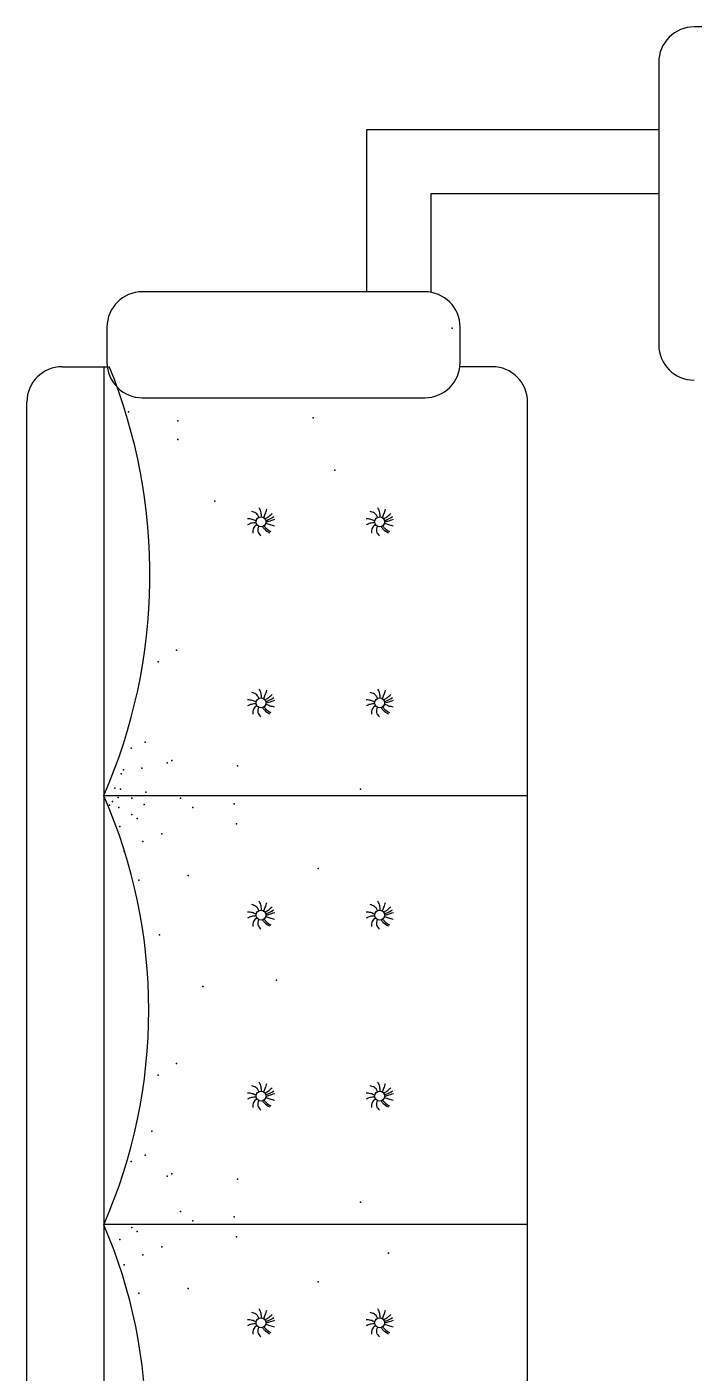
# Model space of a CAD drawing. Header units: inches. Extents: x 5.4 to 47.9, y 11.7 to 36.5.
# Drawn here: x 18.162 to 19.201, y 24.611 to 26.708 of the extents above; entities that cross this region are included whole.
import ezdxf

# ---------------------------------------------------------------- set-up
doc = ezdxf.new("R2010")
doc.units = ezdxf.units.IN
doc.header["$MEASUREMENT"] = 0
doc.layers.add('02', color=2, linetype='Continuous')
doc.layers.add('1', color=1, linetype='Continuous')

msp = doc.modelspace()

# ---------------------------------------------------------------- linework, layer by layer
at = {"layer": '02'}
for p, q in [((18.6911, 26.2951, -0.3429), (18.6911, 26.548, -0.3429)), ((18.6911, 26.548, -0.3429), (19.1457, 26.548, -0.3429)), ((18.7911, 26.2942, -0.3429), (18.7911, 26.448, -0.3429)), ((18.7911, 26.448, -0.3429), (19.1457, 26.448, -0.3429))]:
    msp.add_line(p, q, dxfattribs=at)
for centre in [(18.5262, 25.9369, -0.3429), (18.7109, 25.9369, -0.3429), (18.5262, 25.655, -0.3429), (18.7109, 25.655, -0.3429), (18.5262, 25.3246, -0.3429), (18.7109, 25.3246, -0.3429), (18.5262, 25.0427, -0.3429), (18.7109, 25.0427, -0.3429), (18.5262, 24.6898, -0.3429), (18.7109, 24.6898, -0.3429)]:
    msp.add_circle(centre, 0.00776, dxfattribs=at)
for points, knots in [([(18.5229, 25.944, -0.3429), (18.5223, 25.9454, -0.3429), (18.5206, 25.949, -0.3429), (18.516, 25.9517, -0.3429), (18.5127, 25.9528, -0.3429), (18.5117, 25.9532, -0.3429)], [0, 0, 0, 0, 4.195117, 10.720817, 13.688099, 13.688099, 13.688099, 13.688099]), ([(18.5267, 25.9447, -0.3429), (18.5268, 25.9468, -0.3429), (18.5269, 25.9517, -0.3429), (18.5247, 25.9561, -0.3429), (18.5235, 25.9585, -0.3429)], [0, 0, 0, 0, 5.895147, 13.127489, 13.127489, 13.127489, 13.127489]), ([(18.5305, 25.9434, -0.3429), (18.5313, 25.9453, -0.3429), (18.5331, 25.9496, -0.3429), (18.5345, 25.9541, -0.3429), (18.5353, 25.9567, -0.3429)], [0, 0, 0, 0, 5.674604, 12.874291, 12.874291, 12.874291, 12.874291]), ([(18.5324, 25.9415, -0.3429), (18.5341, 25.9424, -0.3429), (18.5383, 25.9447, -0.3429), (18.5416, 25.948, -0.3429), (18.5435, 25.95, -0.3429)], [0, 0, 0, 0, 5.351689, 12.796405, 12.796405, 12.796405, 12.796405]), ([(18.7077, 25.944, -0.3429), (18.707, 25.9454, -0.3429), (18.7054, 25.949, -0.3429), (18.7007, 25.9517, -0.3429), (18.6975, 25.9528, -0.3429), (18.6964, 25.9532, -0.3429)], [0, 0, 0, 0, 4.195117, 10.720817, 13.688099, 13.688099, 13.688099, 13.688099]), ([(18.7115, 25.9447, -0.3429), (18.7116, 25.9468, -0.3429), (18.7117, 25.9517, -0.3429), (18.7095, 25.9561, -0.3429), (18.7083, 25.9585, -0.3429)], [0, 0, 0, 0, 5.895147, 13.127489, 13.127489, 13.127489, 13.127489]), ([(18.7152, 25.9434, -0.3429), (18.716, 25.9453, -0.3429), (18.7179, 25.9496, -0.3429), (18.7193, 25.9541, -0.3429), (18.7201, 25.9567, -0.3429)], [0, 0, 0, 0, 5.674604, 12.874291, 12.874291, 12.874291, 12.874291]), ([(18.7172, 25.9415, -0.3429), (18.7189, 25.9424, -0.3429), (18.7231, 25.9447, -0.3429), (18.7264, 25.948, -0.3429), (18.7283, 25.95, -0.3429)], [0, 0, 0, 0, 5.351689, 12.796405, 12.796405, 12.796405, 12.796405]), ([(18.5185, 25.9383, -0.3429), (18.5165, 25.9392, -0.3429), (18.5122, 25.9412, -0.3429), (18.5075, 25.9415, -0.3429), (18.5049, 25.9416, -0.3429)], [0, 0, 0, 0, 5.930312, 12.843632, 12.843632, 12.843632, 12.843632]), ([(18.5185, 25.9355, -0.3429), (18.5161, 25.9354, -0.3429), (18.5114, 25.9351, -0.3429), (18.5071, 25.9331, -0.3429), (18.5049, 25.9321, -0.3429)], [0, 0, 0, 0, 6.497422, 12.853051, 12.853051, 12.853051, 12.853051]), ([(18.5197, 25.9326, -0.3429), (18.5176, 25.9309, -0.3429), (18.5132, 25.9276, -0.3429), (18.5135, 25.922, -0.3429), (18.5136, 25.9191, -0.3429)], [0, 0, 0, 0, 6.856105, 14.205505, 14.205505, 14.205505, 14.205505]), ([(18.5222, 25.9302, -0.3429), (18.5214, 25.9273, -0.3429), (18.5198, 25.9215, -0.3429), (18.524, 25.9172, -0.3429), (18.5261, 25.9152, -0.3429)], [0, 0, 0, 0, 7.761402, 15.149629, 15.149629, 15.149629, 15.149629]), ([(18.5285, 25.9295, -0.3429), (18.5294, 25.9282, -0.3429), (18.5323, 25.9241, -0.3429), (18.5368, 25.9217, -0.3429), (18.5398, 25.92, -0.3429)], [0, 0, 0, 0, 4.266067, 13.575664, 13.575664, 13.575664, 13.575664]), ([(18.5309, 25.9308, -0.3429), (18.5319, 25.9294, -0.3429), (18.5347, 25.9255, -0.3429), (18.5389, 25.9232, -0.3429), (18.5417, 25.9217, -0.3429)], [0, 0, 0, 0, 4.546199, 12.962709, 12.962709, 12.962709, 12.962709]), ([(18.5336, 25.939, -0.3429), (18.535, 25.9395, -0.3429), (18.5394, 25.9411, -0.3429), (18.5435, 25.9434, -0.3429), (18.5463, 25.9451, -0.3429)], [0, 0, 0, 0, 3.947036, 12.81534, 12.81534, 12.81534, 12.81534]), ([(18.5336, 25.9349, -0.3429), (18.5357, 25.9341, -0.3429), (18.54, 25.9323, -0.3429), (18.5446, 25.9312, -0.3429), (18.547, 25.9307, -0.3429)], [0, 0, 0, 0, 6.012824, 12.754506, 12.754506, 12.754506, 12.754506]), ([(18.5339, 25.9368, -0.3429), (18.5354, 25.9372, -0.3429), (18.54, 25.9384, -0.3429), (18.5445, 25.9399, -0.3429), (18.5475, 25.941, -0.3429)], [0, 0, 0, 0, 4.307472, 12.949294, 12.949294, 12.949294, 12.949294]), ([(18.7033, 25.9383, -0.3429), (18.7013, 25.9392, -0.3429), (18.697, 25.9412, -0.3429), (18.6922, 25.9415, -0.3429), (18.6897, 25.9416, -0.3429)], [0, 0, 0, 0, 5.930312, 12.843632, 12.843632, 12.843632, 12.843632]), ([(18.7033, 25.9355, -0.3429), (18.7009, 25.9354, -0.3429), (18.6961, 25.9351, -0.3429), (18.6918, 25.9331, -0.3429), (18.6897, 25.9321, -0.3429)], [0, 0, 0, 0, 6.497422, 12.853051, 12.853051, 12.853051, 12.853051]), ([(18.7045, 25.9326, -0.3429), (18.7024, 25.9309, -0.3429), (18.698, 25.9276, -0.3429), (18.6983, 25.922, -0.3429), (18.6984, 25.9191, -0.3429)], [0, 0, 0, 0, 6.856105, 14.205505, 14.205505, 14.205505, 14.205505]), ([(18.707, 25.9302, -0.3429), (18.7062, 25.9273, -0.3429), (18.7046, 25.9215, -0.3429), (18.7088, 25.9172, -0.3429), (18.7108, 25.9152, -0.3429)], [0, 0, 0, 0, 7.761402, 15.149629, 15.149629, 15.149629, 15.149629]), ([(18.7133, 25.9295, -0.3429), (18.7142, 25.9282, -0.3429), (18.7171, 25.9241, -0.3429), (18.7215, 25.9217, -0.3429), (18.7246, 25.92, -0.3429)], [0, 0, 0, 0, 4.266067, 13.575664, 13.575664, 13.575664, 13.575664]), ([(18.7157, 25.9308, -0.3429), (18.7167, 25.9294, -0.3429), (18.7195, 25.9255, -0.3429), (18.7237, 25.9232, -0.3429), (18.7264, 25.9217, -0.3429)], [0, 0, 0, 0, 4.546199, 12.962709, 12.962709, 12.962709, 12.962709]), ([(18.7184, 25.939, -0.3429), (18.7197, 25.9395, -0.3429), (18.7242, 25.9411, -0.3429), (18.7283, 25.9434, -0.3429), (18.7311, 25.9451, -0.3429)], [0, 0, 0, 0, 3.947036, 12.81534, 12.81534, 12.81534, 12.81534]), ([(18.7184, 25.9349, -0.3429), (18.7204, 25.9341, -0.3429), (18.7248, 25.9323, -0.3429), (18.7294, 25.9312, -0.3429), (18.7318, 25.9307, -0.3429)], [0, 0, 0, 0, 6.012824, 12.754506, 12.754506, 12.754506, 12.754506]), ([(18.7187, 25.9368, -0.3429), (18.7202, 25.9372, -0.3429), (18.7248, 25.9384, -0.3429), (18.7293, 25.9399, -0.3429), (18.7323, 25.941, -0.3429)], [0, 0, 0, 0, 4.307472, 12.949294, 12.949294, 12.949294, 12.949294]), ([(18.5185, 25.6564, -0.3429), (18.5165, 25.6574, -0.3429), (18.5122, 25.6593, -0.3429), (18.5075, 25.6596, -0.3429), (18.5049, 25.6597, -0.3429)], [0, 0, 0, 0, 5.930312, 12.843632, 12.843632, 12.843632, 12.843632]), ([(18.5229, 25.6621, -0.3429), (18.5223, 25.6635, -0.3429), (18.5206, 25.6672, -0.3429), (18.516, 25.6698, -0.3429), (18.5127, 25.6709, -0.3429), (18.5117, 25.6713, -0.3429)], [0, 0, 0, 0, 4.195117, 10.720817, 13.688099, 13.688099, 13.688099, 13.688099]), ([(18.5267, 25.6628, -0.3429), (18.5268, 25.665, -0.3429), (18.5269, 25.6699, -0.3429), (18.5247, 25.6742, -0.3429), (18.5235, 25.6766, -0.3429)], [0, 0, 0, 0, 5.895147, 13.127489, 13.127489, 13.127489, 13.127489]), ([(18.5305, 25.6615, -0.3429), (18.5313, 25.6634, -0.3429), (18.5331, 25.6678, -0.3429), (18.5345, 25.6723, -0.3429), (18.5353, 25.6748, -0.3429)], [0, 0, 0, 0, 5.674604, 12.874291, 12.874291, 12.874291, 12.874291]), ([(18.5324, 25.6596, -0.3429), (18.5341, 25.6606, -0.3429), (18.5383, 25.6628, -0.3429), (18.5416, 25.6662, -0.3429), (18.5435, 25.6681, -0.3429)], [0, 0, 0, 0, 5.351689, 12.796405, 12.796405, 12.796405, 12.796405]), ([(18.5336, 25.6572, -0.3429), (18.535, 25.6576, -0.3429), (18.5394, 25.6592, -0.3429), (18.5435, 25.6615, -0.3429), (18.5463, 25.6632, -0.3429)], [0, 0, 0, 0, 3.947036, 12.81534, 12.81534, 12.81534, 12.81534]), ([(18.5339, 25.655, -0.3429), (18.5354, 25.6553, -0.3429), (18.54, 25.6565, -0.3429), (18.5445, 25.6581, -0.3429), (18.5475, 25.6591, -0.3429)], [0, 0, 0, 0, 4.307472, 12.949294, 12.949294, 12.949294, 12.949294]), ([(18.7033, 25.6564, -0.3429), (18.7013, 25.6574, -0.3429), (18.697, 25.6593, -0.3429), (18.6922, 25.6596, -0.3429), (18.6897, 25.6597, -0.3429)], [0, 0, 0, 0, 5.930312, 12.843632, 12.843632, 12.843632, 12.843632]), ([(18.7077, 25.6621, -0.3429), (18.707, 25.6635, -0.3429), (18.7054, 25.6672, -0.3429), (18.7007, 25.6698, -0.3429), (18.6975, 25.6709, -0.3429), (18.6964, 25.6713, -0.3429)], [0, 0, 0, 0, 4.195117, 10.720817, 13.688099, 13.688099, 13.688099, 13.688099]), ([(18.7115, 25.6628, -0.3429), (18.7116, 25.665, -0.3429), (18.7117, 25.6699, -0.3429), (18.7095, 25.6742, -0.3429), (18.7083, 25.6766, -0.3429)], [0, 0, 0, 0, 5.895147, 13.127489, 13.127489, 13.127489, 13.127489]), ([(18.7152, 25.6615, -0.3429), (18.716, 25.6634, -0.3429), (18.7179, 25.6678, -0.3429), (18.7193, 25.6723, -0.3429), (18.7201, 25.6748, -0.3429)], [0, 0, 0, 0, 5.674604, 12.874291, 12.874291, 12.874291, 12.874291]), ([(18.7172, 25.6596, -0.3429), (18.7189, 25.6606, -0.3429), (18.7231, 25.6628, -0.3429), (18.7264, 25.6662, -0.3429), (18.7283, 25.6681, -0.3429)], [0, 0, 0, 0, 5.351689, 12.796405, 12.796405, 12.796405, 12.796405]), ([(18.7184, 25.6572, -0.3429), (18.7197, 25.6576, -0.3429), (18.7242, 25.6592, -0.3429), (18.7283, 25.6615, -0.3429), (18.7311, 25.6632, -0.3429)], [0, 0, 0, 0, 3.947036, 12.81534, 12.81534, 12.81534, 12.81534]), ([(18.7187, 25.655, -0.3429), (18.7202, 25.6553, -0.3429), (18.7248, 25.6565, -0.3429), (18.7293, 25.6581, -0.3429), (18.7323, 25.6591, -0.3429)], [0, 0, 0, 0, 4.307472, 12.949294, 12.949294, 12.949294, 12.949294]), ([(18.5185, 25.6536, -0.3429), (18.5161, 25.6535, -0.3429), (18.5114, 25.6532, -0.3429), (18.5071, 25.6512, -0.3429), (18.5049, 25.6502, -0.3429)], [0, 0, 0, 0, 6.497422, 12.853051, 12.853051, 12.853051, 12.853051]), ([(18.5197, 25.6507, -0.3429), (18.5176, 25.6491, -0.3429), (18.5132, 25.6457, -0.3429), (18.5135, 25.6401, -0.3429), (18.5136, 25.6372, -0.3429)], [0, 0, 0, 0, 6.856105, 14.205505, 14.205505, 14.205505, 14.205505]), ([(18.5222, 25.6483, -0.3429), (18.5214, 25.6454, -0.3429), (18.5198, 25.6396, -0.3429), (18.524, 25.6353, -0.3429), (18.5261, 25.6333, -0.3429)], [0, 0, 0, 0, 7.761402, 15.149629, 15.149629, 15.149629, 15.149629]), ([(18.5285, 25.6477, -0.3429), (18.5294, 25.6464, -0.3429), (18.5323, 25.6423, -0.3429), (18.5368, 25.6398, -0.3429), (18.5398, 25.6381, -0.3429)], [0, 0, 0, 0, 4.266067, 13.575664, 13.575664, 13.575664, 13.575664]), ([(18.5309, 25.6489, -0.3429), (18.5319, 25.6475, -0.3429), (18.5347, 25.6436, -0.3429), (18.5389, 25.6413, -0.3429), (18.5417, 25.6398, -0.3429)], [0, 0, 0, 0, 4.546199, 12.962709, 12.962709, 12.962709, 12.962709]), ([(18.5336, 25.653, -0.3429), (18.5357, 25.6522, -0.3429), (18.54, 25.6504, -0.3429), (18.5446, 25.6494, -0.3429), (18.547, 25.6488, -0.3429)], [0, 0, 0, 0, 6.012824, 12.754506, 12.754506, 12.754506, 12.754506]), ([(18.7033, 25.6536, -0.3429), (18.7009, 25.6535, -0.3429), (18.6961, 25.6532, -0.3429), (18.6918, 25.6512, -0.3429), (18.6897, 25.6502, -0.3429)], [0, 0, 0, 0, 6.497422, 12.853051, 12.853051, 12.853051, 12.853051]), ([(18.7045, 25.6507, -0.3429), (18.7024, 25.6491, -0.3429), (18.698, 25.6457, -0.3429), (18.6983, 25.6401, -0.3429), (18.6984, 25.6372, -0.3429)], [0, 0, 0, 0, 6.856105, 14.205505, 14.205505, 14.205505, 14.205505]), ([(18.707, 25.6483, -0.3429), (18.7062, 25.6454, -0.3429), (18.7046, 25.6396, -0.3429), (18.7088, 25.6353, -0.3429), (18.7108, 25.6333, -0.3429)], [0, 0, 0, 0, 7.761402, 15.149629, 15.149629, 15.149629, 15.149629]), ([(18.7133, 25.6477, -0.3429), (18.7142, 25.6464, -0.3429), (18.7171, 25.6423, -0.3429), (18.7215, 25.6398, -0.3429), (18.7246, 25.6381, -0.3429)], [0, 0, 0, 0, 4.266067, 13.575664, 13.575664, 13.575664, 13.575664]), ([(18.7157, 25.6489, -0.3429), (18.7167, 25.6475, -0.3429), (18.7195, 25.6436, -0.3429), (18.7237, 25.6413, -0.3429), (18.7264, 25.6398, -0.3429)], [0, 0, 0, 0, 4.546199, 12.962709, 12.962709, 12.962709, 12.962709]), ([(18.7184, 25.653, -0.3429), (18.7204, 25.6522, -0.3429), (18.7248, 25.6504, -0.3429), (18.7294, 25.6494, -0.3429), (18.7318, 25.6488, -0.3429)], [0, 0, 0, 0, 6.012824, 12.754506, 12.754506, 12.754506, 12.754506]), ([(18.5267, 25.3323, -0.3429), (18.5268, 25.3345, -0.3429), (18.5269, 25.3394, -0.3429), (18.5247, 25.3438, -0.3429), (18.5235, 25.3462, -0.3429)], [0, 0, 0, 0, 5.895147, 13.127489, 13.127489, 13.127489, 13.127489]), ([(18.5305, 25.3311, -0.3429), (18.5313, 25.333, -0.3429), (18.5331, 25.3373, -0.3429), (18.5345, 25.3418, -0.3429), (18.5353, 25.3444, -0.3429)], [0, 0, 0, 0, 5.674604, 12.874291, 12.874291, 12.874291, 12.874291]), ([(18.7115, 25.3323, -0.3429), (18.7116, 25.3345, -0.3429), (18.7117, 25.3394, -0.3429), (18.7095, 25.3438, -0.3429), (18.7083, 25.3462, -0.3429)], [0, 0, 0, 0, 5.895147, 13.127489, 13.127489, 13.127489, 13.127489]), ([(18.7152, 25.3311, -0.3429), (18.716, 25.333, -0.3429), (18.7179, 25.3373, -0.3429), (18.7193, 25.3418, -0.3429), (18.7201, 25.3444, -0.3429)], [0, 0, 0, 0, 5.674604, 12.874291, 12.874291, 12.874291, 12.874291]), ([(18.5185, 25.326, -0.3429), (18.5165, 25.3269, -0.3429), (18.5122, 25.3289, -0.3429), (18.5075, 25.3292, -0.3429), (18.5049, 25.3293, -0.3429)], [0, 0, 0, 0, 5.930312, 12.843632, 12.843632, 12.843632, 12.843632]), ([(18.5185, 25.3232, -0.3429), (18.5161, 25.3231, -0.3429), (18.5114, 25.3228, -0.3429), (18.5071, 25.3208, -0.3429), (18.5049, 25.3198, -0.3429)], [0, 0, 0, 0, 6.497422, 12.853051, 12.853051, 12.853051, 12.853051]), ([(18.5229, 25.3317, -0.3429), (18.5223, 25.3331, -0.3429), (18.5206, 25.3367, -0.3429), (18.516, 25.3394, -0.3429), (18.5127, 25.3405, -0.3429), (18.5117, 25.3409, -0.3429)], [0, 0, 0, 0, 4.195117, 10.720817, 13.688099, 13.688099, 13.688099, 13.688099]), ([(18.5324, 25.3292, -0.3429), (18.5341, 25.3301, -0.3429), (18.5383, 25.3324, -0.3429), (18.5416, 25.3357, -0.3429), (18.5435, 25.3377, -0.3429)], [0, 0, 0, 0, 5.351689, 12.796405, 12.796405, 12.796405, 12.796405]), ([(18.5336, 25.3267, -0.3429), (18.535, 25.3272, -0.3429), (18.5394, 25.3288, -0.3429), (18.5435, 25.3311, -0.3429), (18.5463, 25.3327, -0.3429)], [0, 0, 0, 0, 3.947036, 12.81534, 12.81534, 12.81534, 12.81534]), ([(18.5336, 25.3226, -0.3429), (18.5357, 25.3218, -0.3429), (18.54, 25.32, -0.3429), (18.5446, 25.3189, -0.3429), (18.547, 25.3184, -0.3429)], [0, 0, 0, 0, 6.012824, 12.754506, 12.754506, 12.754506, 12.754506]), ([(18.5339, 25.3245, -0.3429), (18.5354, 25.3249, -0.3429), (18.54, 25.3261, -0.3429), (18.5445, 25.3276, -0.3429), (18.5475, 25.3287, -0.3429)], [0, 0, 0, 0, 4.307472, 12.949294, 12.949294, 12.949294, 12.949294]), ([(18.7033, 25.326, -0.3429), (18.7013, 25.3269, -0.3429), (18.697, 25.3289, -0.3429), (18.6922, 25.3292, -0.3429), (18.6897, 25.3293, -0.3429)], [0, 0, 0, 0, 5.930312, 12.843632, 12.843632, 12.843632, 12.843632]), ([(18.7033, 25.3232, -0.3429), (18.7009, 25.3231, -0.3429), (18.6961, 25.3228, -0.3429), (18.6918, 25.3208, -0.3429), (18.6897, 25.3198, -0.3429)], [0, 0, 0, 0, 6.497422, 12.853051, 12.853051, 12.853051, 12.853051]), ([(18.7077, 25.3317, -0.3429), (18.707, 25.3331, -0.3429), (18.7054, 25.3367, -0.3429), (18.7007, 25.3394, -0.3429), (18.6975, 25.3405, -0.3429), (18.6964, 25.3409, -0.3429)], [0, 0, 0, 0, 4.195117, 10.720817, 13.688099, 13.688099, 13.688099, 13.688099]), ([(18.7172, 25.3292, -0.3429), (18.7189, 25.3301, -0.3429), (18.7231, 25.3324, -0.3429), (18.7264, 25.3357, -0.3429), (18.7283, 25.3377, -0.3429)], [0, 0, 0, 0, 5.351689, 12.796405, 12.796405, 12.796405, 12.796405]), ([(18.7184, 25.3267, -0.3429), (18.7197, 25.3272, -0.3429), (18.7242, 25.3288, -0.3429), (18.7283, 25.3311, -0.3429), (18.7311, 25.3327, -0.3429)], [0, 0, 0, 0, 3.947036, 12.81534, 12.81534, 12.81534, 12.81534]), ([(18.7184, 25.3226, -0.3429), (18.7204, 25.3218, -0.3429), (18.7248, 25.32, -0.3429), (18.7294, 25.3189, -0.3429), (18.7318, 25.3184, -0.3429)], [0, 0, 0, 0, 6.012824, 12.754506, 12.754506, 12.754506, 12.754506]), ([(18.7187, 25.3245, -0.3429), (18.7202, 25.3249, -0.3429), (18.7248, 25.3261, -0.3429), (18.7293, 25.3276, -0.3429), (18.7323, 25.3287, -0.3429)], [0, 0, 0, 0, 4.307472, 12.949294, 12.949294, 12.949294, 12.949294]), ([(18.5197, 25.3203, -0.3429), (18.5176, 25.3186, -0.3429), (18.5132, 25.3152, -0.3429), (18.5135, 25.3097, -0.3429), (18.5136, 25.3068, -0.3429)], [0, 0, 0, 0, 6.856105, 14.205505, 14.205505, 14.205505, 14.205505]), ([(18.5222, 25.3179, -0.3429), (18.5214, 25.3149, -0.3429), (18.5198, 25.3092, -0.3429), (18.524, 25.3049, -0.3429), (18.5261, 25.3028, -0.3429)], [0, 0, 0, 0, 7.761402, 15.149629, 15.149629, 15.149629, 15.149629]), ([(18.5285, 25.3172, -0.3429), (18.5294, 25.3159, -0.3429), (18.5323, 25.3118, -0.3429), (18.5368, 25.3094, -0.3429), (18.5398, 25.3077, -0.3429)], [0, 0, 0, 0, 4.266067, 13.575664, 13.575664, 13.575664, 13.575664]), ([(18.5309, 25.3185, -0.3429), (18.5319, 25.3171, -0.3429), (18.5347, 25.3132, -0.3429), (18.5389, 25.3109, -0.3429), (18.5417, 25.3094, -0.3429)], [0, 0, 0, 0, 4.546199, 12.962709, 12.962709, 12.962709, 12.962709]), ([(18.7045, 25.3203, -0.3429), (18.7024, 25.3186, -0.3429), (18.698, 25.3152, -0.3429), (18.6983, 25.3097, -0.3429), (18.6984, 25.3068, -0.3429)], [0, 0, 0, 0, 6.856105, 14.205505, 14.205505, 14.205505, 14.205505]), ([(18.707, 25.3179, -0.3429), (18.7062, 25.3149, -0.3429), (18.7046, 25.3092, -0.3429), (18.7088, 25.3049, -0.3429), (18.7108, 25.3028, -0.3429)], [0, 0, 0, 0, 7.761402, 15.149629, 15.149629, 15.149629, 15.149629]), ([(18.7133, 25.3172, -0.3429), (18.7142, 25.3159, -0.3429), (18.7171, 25.3118, -0.3429), (18.7215, 25.3094, -0.3429), (18.7246, 25.3077, -0.3429)], [0, 0, 0, 0, 4.266067, 13.575664, 13.575664, 13.575664, 13.575664]), ([(18.7157, 25.3185, -0.3429), (18.7167, 25.3171, -0.3429), (18.7195, 25.3132, -0.3429), (18.7237, 25.3109, -0.3429), (18.7264, 25.3094, -0.3429)], [0, 0, 0, 0, 4.546199, 12.962709, 12.962709, 12.962709, 12.962709]), ([(18.5229, 25.0498, -0.3429), (18.5223, 25.0512, -0.3429), (18.5206, 25.0549, -0.3429), (18.516, 25.0575, -0.3429), (18.5127, 25.0586, -0.3429), (18.5117, 25.059, -0.3429)], [0, 0, 0, 0, 4.195117, 10.720817, 13.688099, 13.688099, 13.688099, 13.688099]), ([(18.5267, 25.0505, -0.3429), (18.5268, 25.0527, -0.3429), (18.5269, 25.0575, -0.3429), (18.5247, 25.0619, -0.3429), (18.5235, 25.0643, -0.3429)], [0, 0, 0, 0, 5.895147, 13.127489, 13.127489, 13.127489, 13.127489]), ([(18.5305, 25.0492, -0.3429), (18.5313, 25.0511, -0.3429), (18.5331, 25.0555, -0.3429), (18.5345, 25.06, -0.3429), (18.5353, 25.0625, -0.3429)], [0, 0, 0, 0, 5.674604, 12.874291, 12.874291, 12.874291, 12.874291]), ([(18.5324, 25.0473, -0.3429), (18.5341, 25.0483, -0.3429), (18.5383, 25.0505, -0.3429), (18.5416, 25.0539, -0.3429), (18.5435, 25.0558, -0.3429)], [0, 0, 0, 0, 5.351689, 12.796405, 12.796405, 12.796405, 12.796405]), ([(18.5336, 25.0449, -0.3429), (18.535, 25.0453, -0.3429), (18.5394, 25.0469, -0.3429), (18.5435, 25.0492, -0.3429), (18.5463, 25.0509, -0.3429)], [0, 0, 0, 0, 3.947036, 12.81534, 12.81534, 12.81534, 12.81534]), ([(18.7077, 25.0498, -0.3429), (18.707, 25.0512, -0.3429), (18.7054, 25.0549, -0.3429), (18.7007, 25.0575, -0.3429), (18.6975, 25.0586, -0.3429), (18.6964, 25.059, -0.3429)], [0, 0, 0, 0, 4.195117, 10.720817, 13.688099, 13.688099, 13.688099, 13.688099]), ([(18.7115, 25.0505, -0.3429), (18.7116, 25.0527, -0.3429), (18.7117, 25.0575, -0.3429), (18.7095, 25.0619, -0.3429), (18.7083, 25.0643, -0.3429)], [0, 0, 0, 0, 5.895147, 13.127489, 13.127489, 13.127489, 13.127489]), ([(18.7152, 25.0492, -0.3429), (18.716, 25.0511, -0.3429), (18.7179, 25.0555, -0.3429), (18.7193, 25.06, -0.3429), (18.7201, 25.0625, -0.3429)], [0, 0, 0, 0, 5.674604, 12.874291, 12.874291, 12.874291, 12.874291]), ([(18.7172, 25.0473, -0.3429), (18.7189, 25.0483, -0.3429), (18.7231, 25.0505, -0.3429), (18.7264, 25.0539, -0.3429), (18.7283, 25.0558, -0.3429)], [0, 0, 0, 0, 5.351689, 12.796405, 12.796405, 12.796405, 12.796405]), ([(18.7184, 25.0449, -0.3429), (18.7197, 25.0453, -0.3429), (18.7242, 25.0469, -0.3429), (18.7283, 25.0492, -0.3429), (18.7311, 25.0509, -0.3429)], [0, 0, 0, 0, 3.947036, 12.81534, 12.81534, 12.81534, 12.81534]), ([(18.5185, 25.0441, -0.3429), (18.5165, 25.0451, -0.3429), (18.5122, 25.047, -0.3429), (18.5075, 25.0473, -0.3429), (18.5049, 25.0474, -0.3429)], [0, 0, 0, 0, 5.930312, 12.843632, 12.843632, 12.843632, 12.843632]), ([(18.5185, 25.0413, -0.3429), (18.5161, 25.0412, -0.3429), (18.5114, 25.0409, -0.3429), (18.5071, 25.0389, -0.3429), (18.5049, 25.0379, -0.3429)], [0, 0, 0, 0, 6.497422, 12.853051, 12.853051, 12.853051, 12.853051]), ([(18.5197, 25.0384, -0.3429), (18.5176, 25.0367, -0.3429), (18.5132, 25.0334, -0.3429), (18.5135, 25.0278, -0.3429), (18.5136, 25.0249, -0.3429)], [0, 0, 0, 0, 6.856105, 14.205505, 14.205505, 14.205505, 14.205505]), ([(18.5222, 25.036, -0.3429), (18.5214, 25.0331, -0.3429), (18.5198, 25.0273, -0.3429), (18.524, 25.023, -0.3429), (18.5261, 25.021, -0.3429)], [0, 0, 0, 0, 7.761402, 15.149629, 15.149629, 15.149629, 15.149629]), ([(18.5285, 25.0353, -0.3429), (18.5294, 25.0341, -0.3429), (18.5323, 25.03, -0.3429), (18.5368, 25.0275, -0.3429), (18.5398, 25.0258, -0.3429)], [0, 0, 0, 0, 4.266067, 13.575664, 13.575664, 13.575664, 13.575664]), ([(18.5309, 25.0366, -0.3429), (18.5319, 25.0352, -0.3429), (18.5347, 25.0313, -0.3429), (18.5389, 25.029, -0.3429), (18.5417, 25.0275, -0.3429)], [0, 0, 0, 0, 4.546199, 12.962709, 12.962709, 12.962709, 12.962709]), ([(18.5336, 25.0407, -0.3429), (18.5357, 25.0399, -0.3429), (18.54, 25.0381, -0.3429), (18.5446, 25.0371, -0.3429), (18.547, 25.0365, -0.3429)], [0, 0, 0, 0, 6.012824, 12.754506, 12.754506, 12.754506, 12.754506]), ([(18.5339, 25.0426, -0.3429), (18.5354, 25.043, -0.3429), (18.54, 25.0442, -0.3429), (18.5445, 25.0458, -0.3429), (18.5475, 25.0468, -0.3429)], [0, 0, 0, 0, 4.307472, 12.949294, 12.949294, 12.949294, 12.949294]), ([(18.7033, 25.0441, -0.3429), (18.7013, 25.0451, -0.3429), (18.697, 25.047, -0.3429), (18.6922, 25.0473, -0.3429), (18.6897, 25.0474, -0.3429)], [0, 0, 0, 0, 5.930312, 12.843632, 12.843632, 12.843632, 12.843632]), ([(18.7033, 25.0413, -0.3429), (18.7009, 25.0412, -0.3429), (18.6961, 25.0409, -0.3429), (18.6918, 25.0389, -0.3429), (18.6897, 25.0379, -0.3429)], [0, 0, 0, 0, 6.497422, 12.853051, 12.853051, 12.853051, 12.853051]), ([(18.7045, 25.0384, -0.3429), (18.7024, 25.0367, -0.3429), (18.698, 25.0334, -0.3429), (18.6983, 25.0278, -0.3429), (18.6984, 25.0249, -0.3429)], [0, 0, 0, 0, 6.856105, 14.205505, 14.205505, 14.205505, 14.205505]), ([(18.707, 25.036, -0.3429), (18.7062, 25.0331, -0.3429), (18.7046, 25.0273, -0.3429), (18.7088, 25.023, -0.3429), (18.7108, 25.021, -0.3429)], [0, 0, 0, 0, 7.761402, 15.149629, 15.149629, 15.149629, 15.149629]), ([(18.7133, 25.0353, -0.3429), (18.7142, 25.0341, -0.3429), (18.7171, 25.03, -0.3429), (18.7215, 25.0275, -0.3429), (18.7246, 25.0258, -0.3429)], [0, 0, 0, 0, 4.266067, 13.575664, 13.575664, 13.575664, 13.575664]), ([(18.7157, 25.0366, -0.3429), (18.7167, 25.0352, -0.3429), (18.7195, 25.0313, -0.3429), (18.7237, 25.029, -0.3429), (18.7264, 25.0275, -0.3429)], [0, 0, 0, 0, 4.546199, 12.962709, 12.962709, 12.962709, 12.962709]), ([(18.7184, 25.0407, -0.3429), (18.7204, 25.0399, -0.3429), (18.7248, 25.0381, -0.3429), (18.7294, 25.0371, -0.3429), (18.7318, 25.0365, -0.3429)], [0, 0, 0, 0, 6.012824, 12.754506, 12.754506, 12.754506, 12.754506]), ([(18.7187, 25.0426, -0.3429), (18.7202, 25.043, -0.3429), (18.7248, 25.0442, -0.3429), (18.7293, 25.0458, -0.3429), (18.7323, 25.0468, -0.3429)], [0, 0, 0, 0, 4.307472, 12.949294, 12.949294, 12.949294, 12.949294]), ([(18.5185, 24.6912, -0.3429), (18.5165, 24.6921, -0.3429), (18.5122, 24.6941, -0.3429), (18.5075, 24.6943, -0.3429), (18.5049, 24.6944, -0.3429)], [0, 0, 0, 0, 5.930312, 12.843632, 12.843632, 12.843632, 12.843632]), ([(18.5229, 24.6968, -0.3429), (18.5223, 24.6983, -0.3429), (18.5206, 24.7019, -0.3429), (18.516, 24.7045, -0.3429), (18.5127, 24.7057, -0.3429), (18.5117, 24.706, -0.3429)], [0, 0, 0, 0, 4.195117, 10.720817, 13.688099, 13.688099, 13.688099, 13.688099]), ([(18.5267, 24.6975, -0.3429), (18.5268, 24.6997, -0.3429), (18.5269, 24.7046, -0.3429), (18.5247, 24.709, -0.3429), (18.5235, 24.7114, -0.3429)], [0, 0, 0, 0, 5.895147, 13.127489, 13.127489, 13.127489, 13.127489]), ([(18.5305, 24.6962, -0.3429), (18.5313, 24.6981, -0.3429), (18.5331, 24.7025, -0.3429), (18.5345, 24.707, -0.3429), (18.5353, 24.7095, -0.3429)], [0, 0, 0, 0, 5.674604, 12.874291, 12.874291, 12.874291, 12.874291]), ([(18.5324, 24.6944, -0.3429), (18.5341, 24.6953, -0.3429), (18.5383, 24.6975, -0.3429), (18.5416, 24.7009, -0.3429), (18.5435, 24.7028, -0.3429)], [0, 0, 0, 0, 5.351689, 12.796405, 12.796405, 12.796405, 12.796405]), ([(18.5336, 24.6919, -0.3429), (18.535, 24.6924, -0.3429), (18.5394, 24.6939, -0.3429), (18.5435, 24.6963, -0.3429), (18.5463, 24.6979, -0.3429)], [0, 0, 0, 0, 3.947036, 12.81534, 12.81534, 12.81534, 12.81534]), ([(18.5339, 24.6897, -0.3429), (18.5354, 24.6901, -0.3429), (18.54, 24.6913, -0.3429), (18.5445, 24.6928, -0.3429), (18.5475, 24.6938, -0.3429)], [0, 0, 0, 0, 4.307472, 12.949294, 12.949294, 12.949294, 12.949294]), ([(18.7033, 24.6912, -0.3429), (18.7013, 24.6921, -0.3429), (18.697, 24.6941, -0.3429), (18.6922, 24.6943, -0.3429), (18.6897, 24.6944, -0.3429)], [0, 0, 0, 0, 5.930312, 12.843632, 12.843632, 12.843632, 12.843632]), ([(18.7077, 24.6968, -0.3429), (18.707, 24.6983, -0.3429), (18.7054, 24.7019, -0.3429), (18.7007, 24.7045, -0.3429), (18.6975, 24.7057, -0.3429), (18.6964, 24.706, -0.3429)], [0, 0, 0, 0, 4.195117, 10.720817, 13.688099, 13.688099, 13.688099, 13.688099]), ([(18.7115, 24.6975, -0.3429), (18.7116, 24.6997, -0.3429), (18.7117, 24.7046, -0.3429), (18.7095, 24.709, -0.3429), (18.7083, 24.7114, -0.3429)], [0, 0, 0, 0, 5.895147, 13.127489, 13.127489, 13.127489, 13.127489]), ([(18.7152, 24.6962, -0.3429), (18.716, 24.6981, -0.3429), (18.7179, 24.7025, -0.3429), (18.7193, 24.707, -0.3429), (18.7201, 24.7095, -0.3429)], [0, 0, 0, 0, 5.674604, 12.874291, 12.874291, 12.874291, 12.874291]), ([(18.7172, 24.6944, -0.3429), (18.7189, 24.6953, -0.3429), (18.7231, 24.6975, -0.3429), (18.7264, 24.7009, -0.3429), (18.7283, 24.7028, -0.3429)], [0, 0, 0, 0, 5.351689, 12.796405, 12.796405, 12.796405, 12.796405]), ([(18.7184, 24.6919, -0.3429), (18.7197, 24.6924, -0.3429), (18.7242, 24.6939, -0.3429), (18.7283, 24.6963, -0.3429), (18.7311, 24.6979, -0.3429)], [0, 0, 0, 0, 3.947036, 12.81534, 12.81534, 12.81534, 12.81534]), ([(18.7187, 24.6897, -0.3429), (18.7202, 24.6901, -0.3429), (18.7248, 24.6913, -0.3429), (18.7293, 24.6928, -0.3429), (18.7323, 24.6938, -0.3429)], [0, 0, 0, 0, 4.307472, 12.949294, 12.949294, 12.949294, 12.949294]), ([(18.5185, 24.6884, -0.3429), (18.5161, 24.6882, -0.3429), (18.5114, 24.688, -0.3429), (18.5071, 24.6859, -0.3429), (18.5049, 24.6849, -0.3429)], [0, 0, 0, 0, 6.497422, 12.853051, 12.853051, 12.853051, 12.853051]), ([(18.5197, 24.6854, -0.3429), (18.5176, 24.6838, -0.3429), (18.5132, 24.6804, -0.3429), (18.5135, 24.6748, -0.3429), (18.5136, 24.672, -0.3429)], [0, 0, 0, 0, 6.856105, 14.205505, 14.205505, 14.205505, 14.205505]), ([(18.5222, 24.6831, -0.3429), (18.5214, 24.6801, -0.3429), (18.5198, 24.6743, -0.3429), (18.524, 24.6701, -0.3429), (18.5261, 24.668, -0.3429)], [0, 0, 0, 0, 7.761402, 15.149629, 15.149629, 15.149629, 15.149629]), ([(18.5285, 24.6824, -0.3429), (18.5294, 24.6811, -0.3429), (18.5323, 24.677, -0.3429), (18.5368, 24.6745, -0.3429), (18.5398, 24.6728, -0.3429)], [0, 0, 0, 0, 4.266067, 13.575664, 13.575664, 13.575664, 13.575664]), ([(18.5309, 24.6836, -0.3429), (18.5319, 24.6823, -0.3429), (18.5347, 24.6784, -0.3429), (18.5389, 24.676, -0.3429), (18.5417, 24.6745, -0.3429)], [0, 0, 0, 0, 4.546199, 12.962709, 12.962709, 12.962709, 12.962709]), ([(18.5336, 24.6877, -0.3429), (18.5357, 24.6869, -0.3429), (18.54, 24.6852, -0.3429), (18.5446, 24.6841, -0.3429), (18.547, 24.6835, -0.3429)], [0, 0, 0, 0, 6.012824, 12.754506, 12.754506, 12.754506, 12.754506]), ([(18.7033, 24.6884, -0.3429), (18.7009, 24.6882, -0.3429), (18.6961, 24.688, -0.3429), (18.6918, 24.6859, -0.3429), (18.6897, 24.6849, -0.3429)], [0, 0, 0, 0, 6.497422, 12.853051, 12.853051, 12.853051, 12.853051]), ([(18.7045, 24.6854, -0.3429), (18.7024, 24.6838, -0.3429), (18.698, 24.6804, -0.3429), (18.6983, 24.6748, -0.3429), (18.6984, 24.672, -0.3429)], [0, 0, 0, 0, 6.856105, 14.205505, 14.205505, 14.205505, 14.205505]), ([(18.707, 24.6831, -0.3429), (18.7062, 24.6801, -0.3429), (18.7046, 24.6743, -0.3429), (18.7088, 24.6701, -0.3429), (18.7108, 24.668, -0.3429)], [0, 0, 0, 0, 7.761402, 15.149629, 15.149629, 15.149629, 15.149629]), ([(18.7133, 24.6824, -0.3429), (18.7142, 24.6811, -0.3429), (18.7171, 24.677, -0.3429), (18.7215, 24.6745, -0.3429), (18.7246, 24.6728, -0.3429)], [0, 0, 0, 0, 4.266067, 13.575664, 13.575664, 13.575664, 13.575664]), ([(18.7157, 24.6836, -0.3429), (18.7167, 24.6823, -0.3429), (18.7195, 24.6784, -0.3429), (18.7237, 24.676, -0.3429), (18.7264, 24.6745, -0.3429)], [0, 0, 0, 0, 4.546199, 12.962709, 12.962709, 12.962709, 12.962709]), ([(18.7184, 24.6877, -0.3429), (18.7204, 24.6869, -0.3429), (18.7248, 24.6852, -0.3429), (18.7294, 24.6841, -0.3429), (18.7318, 24.6835, -0.3429)], [0, 0, 0, 0, 6.012824, 12.754506, 12.754506, 12.754506, 12.754506])]:
    msp.add_open_spline(points, degree=3, knots=knots, dxfattribs=at)
for p in [(18.6411, 26.0172, -0.3429), (18.4894, 25.5568, -0.3429), (18.6813, 25.5208, -0.3429), (18.4846, 25.498, -0.3429), (18.4882, 25.4668, -0.3429), (18.6153, 25.3972, -0.3429), (18.5505, 25.2231, -0.3429), (18.4894, 24.9134, -0.3429), (18.6813, 24.8774, -0.3429), (18.4846, 24.8546, -0.3429), (18.4882, 24.8234, -0.3429), (18.7245, 24.7982, -0.3429), (18.6153, 24.7538, -0.3429)]:
    msp.add_point(p, dxfattribs=at)
at = {"layer": '1'}
for p, q in [((19.2557, 26.7075, -0.3429), (19.2007, 26.7075, -0.3429)), ((19.1457, 26.6525, -0.3429), (19.1457, 26.2125, -0.3429)), ((18.7813, 26.2951, -0.3429), (18.3413, 26.2951, -0.3429)), ((18.2863, 26.2401, -0.3429), (18.2863, 26.1851, -0.3429)), ((18.8363, 26.1851, -0.3429), (18.8363, 26.2401, -0.3429)), ((18.2166, 26.1785, -0.3429), (18.2899, 26.1785, -0.3429)), ((18.2813, 26.1785, -0.3429), (18.2813, 24.1985, -0.3429)), ((18.8863, 26.1785, -0.3429), (18.8359, 26.1785, -0.3429)), ((18.1616, 24.2638, -0.3429), (18.1616, 26.1235, -0.3429)), ((18.3413, 26.1301, -0.3429), (18.7813, 26.1301, -0.3429)), ((18.9413, 24.2535, -0.3429), (18.9413, 26.1235, -0.3429)), ((18.9413, 25.5105, -0.3429), (18.2813, 25.5105, -0.3429)), ((18.9413, 24.8426, -0.3429), (18.2813, 24.8426, -0.3429))]:
    msp.add_line(p, q, dxfattribs=at)
for centre, radius, start, end in [((19.2007, 26.6525, -0.3429), 0.055, 90.0003, 180.0003), ((18.3413, 26.2401, -0.3429), 0.055, 90, 180), ((18.7813, 26.2401, -0.3429), 0.055, 0, 90), ((19.2007, 26.2125, -0.3429), 0.055, 180.0003, 270.0003), ((18.3413, 26.1851, -0.3429), 0.055, 180, 270), ((18.7813, 26.1851, -0.3429), 0.055, 270, 0), ((18.2166, 26.1235, -0.3429), 0.055, 90, 180), ((17.4933, 25.8547, -0.3429), 0.8599, 336.4086, 22.1242), ((18.8863, 26.1235, -0.3429), 0.055, 0, 90), ((17.5202, 25.1765, -0.3429), 0.8311, 336.3057, 23.6943), ((17.531, 24.5205, -0.3429), 0.8165, 336.7735, 23.2265)]:
    msp.add_arc(centre, radius, start, end, dxfattribs=at)
for p in [(18.824, 26.2387, -0.3429), (18.3197, 26.1084, -0.3429), (18.6075, 26.0988, -0.3429), (18.3964, 26.094, -0.3429), (18.3964, 26.0652, -0.3429), (18.454, 25.9691, -0.3429), (18.3658, 25.7189, -0.3429), (18.3946, 25.7369, -0.3429), (18.3455, 25.594, -0.3429), (18.3239, 25.5844, -0.3429), (18.3407, 25.5532, -0.3429), (18.3802, 25.5616, -0.3429), (18.3874, 25.5652, -0.3429), (18.3083, 25.5448, -0.3429), (18.3119, 25.5508, -0.3429), (18.2987, 25.522, -0.3429), (18.3071, 25.5208, -0.3429), (18.3467, 25.516, -0.3429), (18.2903, 25.4956, -0.3429), (18.2951, 25.5016, -0.3429), (18.3035, 25.5076, -0.3429), (18.3047, 25.492, -0.3429), (18.3251, 25.5064, -0.3429), (18.3443, 25.4968, -0.3429), (18.4006, 25.5064, -0.3429), (18.4198, 25.492, -0.3429), (18.3251, 25.4814, -0.3429), (18.3335, 25.4752, -0.3429), (18.3064, 25.4627, -0.3429), (18.3718, 25.4512, -0.3429), (18.3419, 25.4392, -0.3429), (18.3131, 25.4236, -0.3429), (18.4126, 25.3864, -0.3429), (18.3359, 25.3792, -0.3429), (18.3682, 25.294, -0.3429), (18.4354, 25.2135, -0.3429), (18.3946, 25.0935, -0.3429), (18.3658, 25.0755, -0.3429), (18.3563, 24.9879, -0.3429), (18.3455, 24.9507, -0.3429), (18.3239, 24.9411, -0.3429), (18.3802, 24.9183, -0.3429), (18.3874, 24.9219, -0.3429), (18.4006, 24.863, -0.3429), (18.4198, 24.8486, -0.3429), (18.3064, 24.8193, -0.3429), (18.3251, 24.838, -0.3429), (18.3335, 24.8318, -0.3429), (18.3718, 24.8078, -0.3429), (18.3131, 24.7802, -0.3429), (18.3419, 24.7958, -0.3429), (18.3359, 24.7358, -0.3429), (18.4126, 24.743, -0.3429)]:
    msp.add_point(p, dxfattribs=at)

doc.saveas('drawing.dxf')
